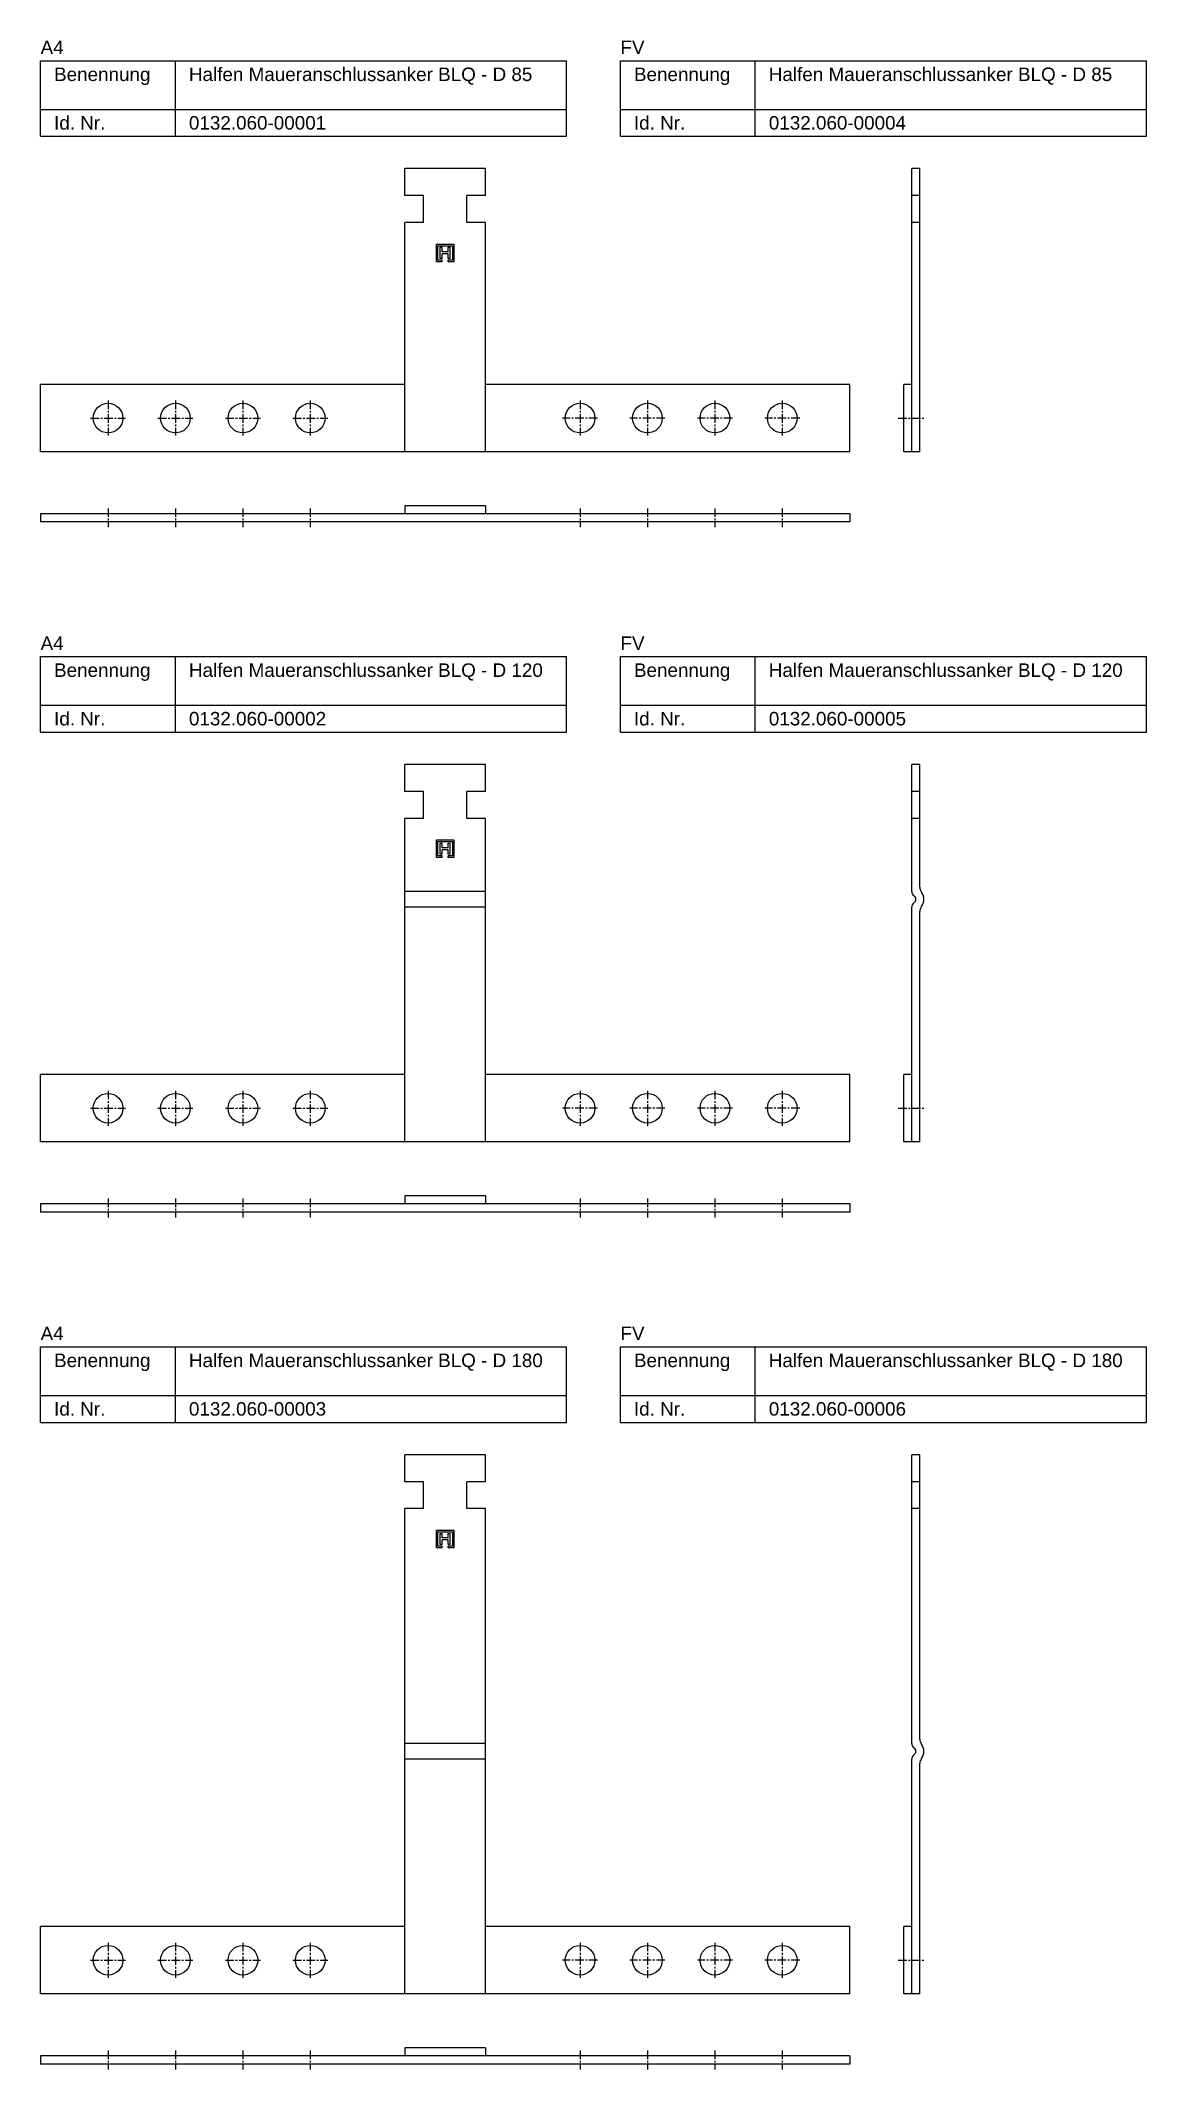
# Model space of a CAD drawing. Header units: millimetres. Extents: x -8 to 402, y -543 to 209.
import ezdxf

# ---------------------------------------------------------------- set-up
doc = ezdxf.new("R2010")
doc.units = ezdxf.units.MM
doc.header["$LTSCALE"] = 0.1
doc.linetypes.add('CENTER', pattern=[50.8, 31.75, -6.35, 6.35, -6.35])
doc.layers.add('HALFEN-KONSOLANKER', color=2, linetype='CONTINUOUS')
doc.styles.add('ARIAL50', font='arial.ttf', dxfattribs={"height": 5})

msp = doc.modelspace()

# ---------------------------------------------------------------- linework, layer by layer
at = {"layer": 'HALFEN-KONSOLANKER'}
for p, q in [((-8.13, 201.91), (186.87, 201.91)), ((-8.13, 173.91), (-8.13, 201.91)), ((41.87, 173.91), (41.87, 201.91)), ((186.87, 173.91), (186.87, 201.91)), ((206.87, 201.91), (401.87, 201.91)), ((206.87, 173.91), (206.87, 201.91)), ((256.87, 173.91), (256.87, 201.91)), ((401.87, 173.91), (401.87, 201.91)), ((-8.13, 183.91), (186.87, 183.91)), ((206.87, 183.91), (401.87, 183.91)), ((-8.13, 173.91), (186.87, 173.91)), ((206.87, 173.91), (401.87, 173.91)), ((156.87, 161.91), (126.87, 161.91)), ((126.87, 151.91), (126.87, 161.91)), ((156.87, 151.91), (156.87, 161.91)), ((314.87, 56.91), (314.87, 161.91)), ((317.87, 161.91), (314.87, 161.91)), ((317.87, 56.91), (317.87, 161.91)), ((133.87, 151.91), (126.87, 151.91)), ((133.87, 141.91), (133.87, 151.91)), ((156.87, 151.91), (149.87, 151.91)), ((149.87, 141.91), (149.87, 151.91)), ((317.87, 151.91), (314.87, 151.91)), ((126.87, 56.91), (126.87, 141.91)), ((133.87, 141.91), (126.87, 141.91)), ((156.87, 141.91), (149.87, 141.91)), ((156.87, 56.91), (156.87, 141.91)), ((317.87, 141.91), (314.87, 141.91)), ((138.62, 127.41), (138.62, 133.91)), ((138.62, 133.91), (145.12, 133.91)), ((139.21, 128), (139.21, 133.32)), ((139.21, 133.32), (144.53, 133.32)), ((140.81, 128), (139.21, 128)), ((140.04, 128.6), (140.04, 132.73)), ((140.04, 132.73), (140.81, 132.73)), ((140.81, 128.6), (140.04, 128.6)), ((140.81, 131.05), (140.81, 132.73)), ((142.93, 131.05), (140.81, 131.05)), ((140.81, 128.6), (140.81, 130.28)), ((142.93, 130.28), (140.81, 130.28)), ((140.81, 127.41), (140.81, 128)), ((142.93, 131.05), (142.93, 132.73)), ((142.93, 132.73), (143.7, 132.73)), ((142.93, 128.6), (142.93, 130.28)), ((143.7, 128.6), (142.93, 128.6)), ((142.93, 127.41), (142.93, 128)), ((144.53, 128), (142.93, 128)), ((143.7, 128.6), (143.7, 132.73)), ((144.53, 133.32), (144.53, 128)), ((145.12, 133.91), (145.12, 127.41)), ((140.81, 127.41), (138.62, 127.41)), ((145.12, 127.41), (142.93, 127.41)), ((-8.13, 56.91), (-8.13, 81.91)), ((126.87, 81.91), (-8.13, 81.91)), ((291.87, 81.91), (156.87, 81.91)), ((291.87, 56.91), (291.87, 81.91)), ((311.87, 56.91), (311.87, 81.91)), ((314.87, 81.91), (311.87, 81.91)), ((291.87, 56.91), (-8.13, 56.91)), ((317.87, 56.91), (311.87, 56.91)), ((291.87, 33.91), (-8.13, 33.91)), ((-8.13, 33.91), (-8.13, 30.91)), ((291.87, 30.91), (-8.13, 30.91)), ((156.87, 36.91), (126.87, 36.91)), ((126.87, 36.91), (126.87, 33.91)), ((156.87, 36.91), (156.87, 33.91)), ((291.87, 33.91), (291.87, 30.91)), ((-8.13, -19.09), (186.87, -19.09)), ((-8.13, -47.09), (-8.13, -19.09)), ((41.87, -47.09), (41.87, -19.09)), ((186.87, -47.09), (186.87, -19.09)), ((206.87, -19.09), (401.87, -19.09)), ((206.87, -47.09), (206.87, -19.09)), ((256.87, -47.09), (256.87, -19.09)), ((401.87, -47.09), (401.87, -19.09)), ((-8.13, -37.09), (186.87, -37.09)), ((206.87, -37.09), (401.87, -37.09)), ((-8.13, -47.09), (186.87, -47.09)), ((206.87, -47.09), (401.87, -47.09)), ((156.87, -59.09), (126.87, -59.09)), ((126.87, -69.09), (126.87, -59.09)), ((156.87, -69.09), (156.87, -59.09)), ((317.87, -59.09), (314.87, -59.09)), ((314.87, -106.21), (314.87, -59.09)), ((317.87, -104.59), (317.87, -59.09)), ((133.87, -69.09), (126.87, -69.09)), ((133.87, -79.09), (133.87, -69.09)), ((156.87, -69.09), (149.87, -69.09)), ((149.87, -79.09), (149.87, -69.09)), ((317.87, -69.09), (314.87, -69.09)), ((133.87, -79.09), (126.87, -79.09)), ((126.87, -199.09), (126.87, -79.09)), ((156.87, -79.09), (149.87, -79.09)), ((156.87, -199.09), (156.87, -79.09)), ((317.87, -79.09), (314.87, -79.09)), ((138.62, -93.59), (138.62, -87.09)), ((138.62, -87.09), (145.12, -87.09)), ((139.21, -93), (139.21, -87.68)), ((139.21, -87.68), (144.53, -87.68)), ((140.04, -92.4), (140.04, -88.27)), ((140.04, -88.27), (140.81, -88.27)), ((140.81, -89.95), (140.81, -88.27)), ((142.93, -89.95), (140.81, -89.95)), ((142.93, -89.95), (142.93, -88.27)), ((142.93, -88.27), (143.7, -88.27)), ((143.7, -92.4), (143.7, -88.27)), ((144.53, -87.68), (144.53, -93)), ((145.12, -87.09), (145.12, -93.59)), ((140.81, -93.59), (138.62, -93.59)), ((140.81, -93), (139.21, -93)), ((140.81, -92.4), (140.04, -92.4)), ((140.81, -92.4), (140.81, -90.72)), ((142.93, -90.72), (140.81, -90.72)), ((140.81, -93.59), (140.81, -93)), ((142.93, -92.4), (142.93, -90.72)), ((143.7, -92.4), (142.93, -92.4)), ((142.93, -93.59), (142.93, -93)), ((144.53, -93), (142.93, -93)), ((145.12, -93.59), (142.93, -93.59)), ((156.87, -106.21), (126.87, -106.21)), ((156.87, -111.96), (126.87, -111.96)), ((314.87, -199.09), (314.87, -111.96)), ((317.87, -199.09), (317.87, -113.59)), ((126.87, -174.09), (-8.13, -174.09)), ((-8.13, -199.09), (-8.13, -174.09)), ((291.87, -174.09), (156.87, -174.09)), ((291.87, -199.09), (291.87, -174.09)), ((311.87, -199.09), (311.87, -174.09)), ((314.87, -174.09), (311.87, -174.09)), ((291.87, -199.09), (-8.13, -199.09)), ((317.87, -199.09), (311.87, -199.09)), ((291.87, -222.09), (-8.13, -222.09)), ((-8.13, -222.09), (-8.13, -225.09)), ((291.87, -225.09), (-8.13, -225.09)), ((156.87, -219.09), (126.87, -219.09)), ((126.87, -219.09), (126.87, -222.09)), ((156.87, -219.09), (156.87, -222.09)), ((291.87, -222.09), (291.87, -225.09)), ((-8.13, -275.09), (186.87, -275.09)), ((-8.13, -303.09), (-8.13, -275.09)), ((41.87, -303.09), (41.87, -275.09)), ((186.87, -303.09), (186.87, -275.09)), ((206.87, -275.09), (401.87, -275.09)), ((206.87, -303.09), (206.87, -275.09)), ((256.87, -303.09), (256.87, -275.09)), ((401.87, -303.09), (401.87, -275.09)), ((-8.13, -293.09), (186.87, -293.09)), ((206.87, -293.09), (401.87, -293.09)), ((-8.13, -303.09), (186.87, -303.09)), ((206.87, -303.09), (401.87, -303.09)), ((156.87, -315.09), (126.87, -315.09)), ((126.87, -325.09), (126.87, -315.09)), ((156.87, -325.09), (156.87, -315.09)), ((314.87, -422.21), (314.87, -315.09)), ((317.87, -315.09), (314.87, -315.09)), ((317.87, -420.59), (317.87, -315.09)), ((133.87, -325.09), (126.87, -325.09)), ((133.87, -335.09), (133.87, -325.09)), ((156.87, -325.09), (149.87, -325.09)), ((149.87, -335.09), (149.87, -325.09)), ((317.87, -325.09), (314.87, -325.09)), ((133.87, -335.09), (126.87, -335.09)), ((126.87, -515.09), (126.87, -335.09)), ((156.87, -335.09), (149.87, -335.09)), ((156.87, -515.09), (156.87, -335.09)), ((317.87, -335.09), (314.87, -335.09)), ((138.62, -349.59), (138.62, -343.09)), ((138.62, -343.09), (145.12, -343.09)), ((139.21, -349), (139.21, -343.68)), ((139.21, -343.68), (144.53, -343.68)), ((140.04, -348.4), (140.04, -344.27)), ((140.04, -344.27), (140.81, -344.27)), ((140.81, -345.95), (140.81, -344.27)), ((142.93, -345.95), (140.81, -345.95)), ((142.93, -345.95), (142.93, -344.27)), ((142.93, -344.27), (143.7, -344.27)), ((143.7, -348.4), (143.7, -344.27)), ((144.53, -343.68), (144.53, -349)), ((145.12, -343.09), (145.12, -349.59)), ((140.81, -349.59), (138.62, -349.59)), ((140.81, -349), (139.21, -349)), ((140.81, -348.4), (140.04, -348.4)), ((140.81, -348.4), (140.81, -346.72)), ((142.93, -346.72), (140.81, -346.72)), ((140.81, -349.59), (140.81, -349)), ((142.93, -348.4), (142.93, -346.72)), ((143.7, -348.4), (142.93, -348.4)), ((142.93, -349.59), (142.93, -349)), ((144.53, -349), (142.93, -349)), ((145.12, -349.59), (142.93, -349.59)), ((156.87, -422.21), (126.87, -422.21)), ((156.87, -427.96), (126.87, -427.96)), ((314.87, -515.09), (314.87, -427.96)), ((317.87, -515.09), (317.87, -429.59)), ((126.87, -490.09), (-8.13, -490.09)), ((-8.13, -515.09), (-8.13, -490.09)), ((291.87, -490.09), (156.87, -490.09)), ((291.87, -515.09), (291.87, -490.09)), ((311.87, -515.09), (311.87, -490.09)), ((314.87, -490.09), (311.87, -490.09)), ((291.87, -515.09), (-8.13, -515.09)), ((317.87, -515.09), (311.87, -515.09)), ((291.87, -538.09), (-8.13, -538.09)), ((-8.13, -538.09), (-8.13, -541.09)), ((291.87, -541.09), (-8.13, -541.09)), ((156.87, -535.09), (126.87, -535.09)), ((126.87, -535.09), (126.87, -538.09)), ((156.87, -535.09), (156.87, -538.09)), ((291.87, -538.09), (291.87, -541.09))]:
    msp.add_line(p, q, dxfattribs=at)
at = {"layer": 'HALFEN-KONSOLANKER', "color": 1, "linetype": 'CENTER'}
for p, q in [((16.87, 75.91), (16.87, 62.91)), ((41.87, 75.91), (41.87, 62.91)), ((66.87, 75.91), (66.87, 62.91)), ((91.87, 75.91), (91.87, 62.91)), ((191.87, 75.91), (191.87, 62.91)), ((216.87, 75.91), (216.87, 62.91)), ((241.87, 75.91), (241.87, 62.91)), ((266.87, 75.91), (266.87, 62.91)), ((10.37, 69.41), (23.37, 69.41)), ((35.37, 69.41), (48.37, 69.41)), ((60.37, 69.41), (73.37, 69.41)), ((85.37, 69.41), (98.37, 69.41)), ((198.37, 69.41), (185.37, 69.41)), ((223.37, 69.41), (210.37, 69.41)), ((248.37, 69.41), (235.37, 69.41)), ((273.37, 69.41), (260.37, 69.41)), ((309.87, 69.41), (319.87, 69.41)), ((16.87, 35.91), (16.87, 28.91)), ((41.87, 35.91), (41.87, 28.91)), ((66.87, 35.91), (66.87, 28.91)), ((91.87, 35.91), (91.87, 28.91)), ((191.87, 35.91), (191.87, 28.91)), ((216.87, 35.91), (216.87, 28.91)), ((241.87, 35.91), (241.87, 28.91)), ((266.87, 35.91), (266.87, 28.91)), ((16.87, -180.09), (16.87, -193.09)), ((41.87, -180.09), (41.87, -193.09)), ((66.87, -180.09), (66.87, -193.09)), ((91.87, -180.09), (91.87, -193.09)), ((191.87, -180.09), (191.87, -193.09)), ((216.87, -180.09), (216.87, -193.09)), ((241.87, -180.09), (241.87, -193.09)), ((266.87, -180.09), (266.87, -193.09)), ((10.37, -186.59), (23.37, -186.59)), ((35.37, -186.59), (48.37, -186.59)), ((60.37, -186.59), (73.37, -186.59)), ((85.37, -186.59), (98.37, -186.59)), ((198.37, -186.59), (185.37, -186.59)), ((223.37, -186.59), (210.37, -186.59)), ((248.37, -186.59), (235.37, -186.59)), ((273.37, -186.59), (260.37, -186.59)), ((309.87, -186.59), (319.87, -186.59)), ((16.87, -220.09), (16.87, -227.09)), ((41.87, -220.09), (41.87, -227.09)), ((66.87, -220.09), (66.87, -227.09)), ((91.87, -220.09), (91.87, -227.09)), ((191.87, -220.09), (191.87, -227.09)), ((216.87, -220.09), (216.87, -227.09)), ((241.87, -220.09), (241.87, -227.09)), ((266.87, -220.09), (266.87, -227.09)), ((16.87, -496.09), (16.87, -509.09)), ((41.87, -496.09), (41.87, -509.09)), ((66.87, -496.09), (66.87, -509.09)), ((91.87, -496.09), (91.87, -509.09)), ((191.87, -496.09), (191.87, -509.09)), ((216.87, -496.09), (216.87, -509.09)), ((241.87, -496.09), (241.87, -509.09)), ((266.87, -496.09), (266.87, -509.09)), ((10.37, -502.59), (23.37, -502.59)), ((35.37, -502.59), (48.37, -502.59)), ((60.37, -502.59), (73.37, -502.59)), ((85.37, -502.59), (98.37, -502.59)), ((198.37, -502.59), (185.37, -502.59)), ((223.37, -502.59), (210.37, -502.59)), ((248.37, -502.59), (235.37, -502.59)), ((273.37, -502.59), (260.37, -502.59)), ((309.87, -502.59), (319.87, -502.59)), ((16.87, -536.09), (16.87, -543.09)), ((41.87, -536.09), (41.87, -543.09)), ((66.87, -536.09), (66.87, -543.09)), ((91.87, -536.09), (91.87, -543.09)), ((191.87, -536.09), (191.87, -543.09)), ((216.87, -536.09), (216.87, -543.09)), ((241.87, -536.09), (241.87, -543.09)), ((266.87, -536.09), (266.87, -543.09))]:
    msp.add_line(p, q, dxfattribs=at)
at = {"layer": 'HALFEN-KONSOLANKER'}
for centre in [(16.87, 69.41), (41.87, 69.41), (66.87, 69.41), (91.87, 69.41), (191.87, 69.41), (216.87, 69.41), (241.87, 69.41), (266.87, 69.41), (16.87, -186.59), (41.87, -186.59), (66.87, -186.59), (91.87, -186.59), (191.87, -186.59), (216.87, -186.59), (241.87, -186.59), (266.87, -186.59), (16.87, -502.59), (41.87, -502.59), (66.87, -502.59), (91.87, -502.59), (191.87, -502.59), (216.87, -502.59), (241.87, -502.59), (266.87, -502.59)]:
    msp.add_circle(centre, 5.5, dxfattribs=at)
for centre, radius, start, end in [((320.87, -104.59), 3, 180, 216.8699), ((316.87, -106.21), 2, 180, 235.1501), ((316.87, -111.96), 2, 124.8499, 180), ((314.87, -109.09), 1.5, 304.8499, 55.1501), ((320.87, -113.59), 3, 143.1301, 180), ((314.87, -109.09), 4.5, 323.1301, 36.8699), ((320.87, -420.59), 3, 180, 216.8699), ((316.87, -422.21), 2, 180, 235.1501), ((316.87, -427.96), 2, 124.8499, 180), ((314.87, -425.09), 1.5, 304.8499, 55.1501), ((320.87, -429.59), 3, 143.1301, 180), ((314.87, -425.09), 4.5, 323.1301, 36.8699)]:
    msp.add_arc(centre, radius, start, end, dxfattribs=at)

# ---------------------------------------------------------------- texts
at = {"layer": 'HALFEN-KONSOLANKER', "style": 'ARIAL50'}
for s, p in [('A4', (-8.13, 204.41)), ('FV', (206.87, 204.41)), ('Benennung', (-3.13, 194.41)), ('Halfen Maueranschlussanker BLQ - D 85', (46.87, 194.41)), ('Benennung', (211.87, 194.41)), ('Halfen Maueranschlussanker BLQ - D 85', (261.87, 194.41)), ('Id. Nr.', (-3.13, 176.41)), ('0132.060-00001', (46.87, 176.41)), ('Id. Nr.', (211.87, 176.41)), ('0132.060-00004', (261.87, 176.41)), ('A4', (-8.13, -16.59)), ('FV', (206.87, -16.59)), ('Benennung', (-3.13, -26.59)), ('Halfen Maueranschlussanker BLQ - D 120', (46.87, -26.59)), ('Benennung', (211.87, -26.59)), ('Halfen Maueranschlussanker BLQ - D 120', (261.87, -26.59)), ('Id. Nr.', (-3.13, -44.59)), ('0132.060-00002', (46.87, -44.59)), ('Id. Nr.', (211.87, -44.59)), ('0132.060-00005', (261.87, -44.59)), ('A4', (-8.13, -272.59)), ('FV', (206.87, -272.59)), ('Benennung', (-3.13, -282.59)), ('Halfen Maueranschlussanker BLQ - D 180', (46.87, -282.59)), ('Benennung', (211.87, -282.59)), ('Halfen Maueranschlussanker BLQ - D 180', (261.87, -282.59)), ('Id. Nr.', (-3.13, -300.59)), ('0132.060-00003', (46.87, -300.59)), ('Id. Nr.', (211.87, -300.59)), ('0132.060-00006', (261.87, -300.59))]:
    msp.add_text(s, height=5, dxfattribs=at).set_placement(p)

doc.saveas('drawing.dxf')
